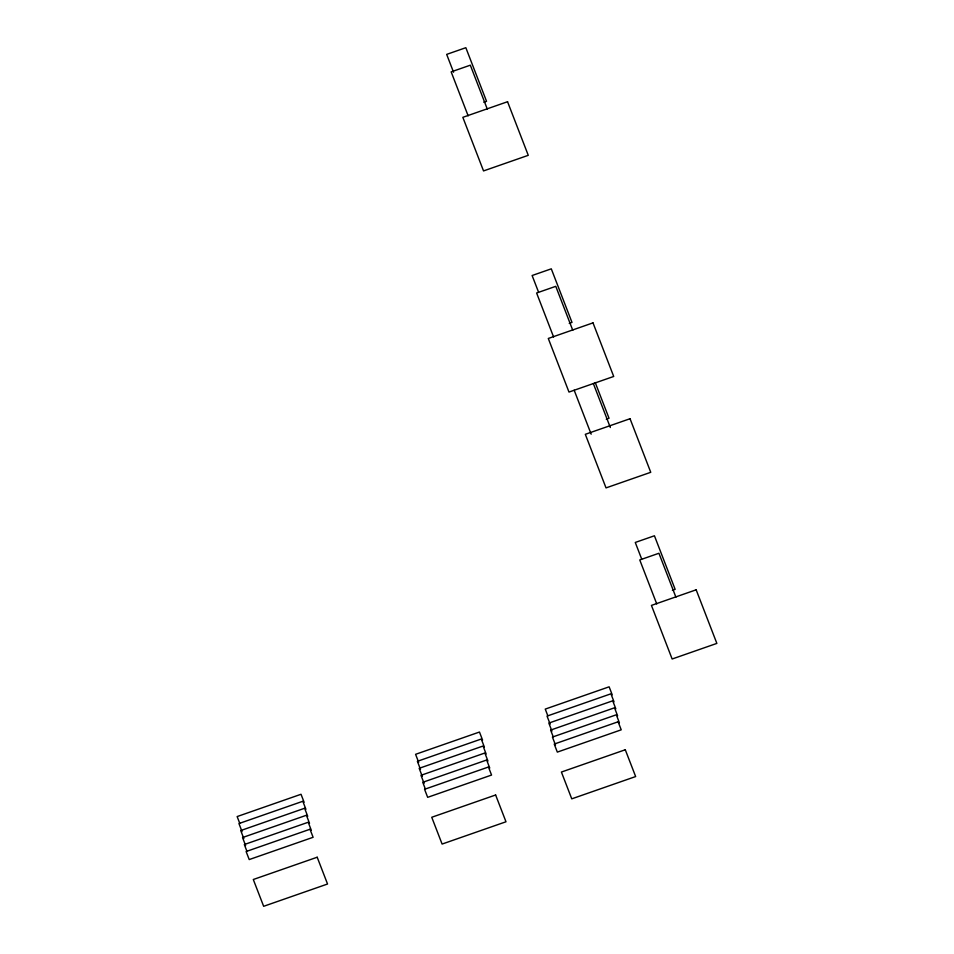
<?xml version="1.0" encoding="UTF-8"?>
<svg xmlns="http://www.w3.org/2000/svg" width="954" height="954" viewBox="0 0 954 954"><rect width="100%" height="100%" fill="white"/><g stroke="black" fill="none" stroke-linecap="round" stroke-linejoin="round"><path stroke-width="1.43" d="M483.809 102.245L486.54 101.291L465.838 47.7L446.675 54.39L453.567 72.242M569.252 323.37L571.995 322.416L551.293 268.837L532.117 275.515L538.497 292.007M606.291 419.223L609.034 418.269L595.224 382.542M672.403 590.311L675.146 589.357L654.432 535.778L635.269 542.456L641.637 558.949M487.315 109.15L470.322 65.182L451.159 71.872L468.152 115.839M572.77 330.287L555.777 286.319L536.613 293.009L553.594 336.977M593.34 383.544L610.333 427.511M675.921 597.228L658.928 553.26L639.764 559.95L656.746 603.918M574.177 390.222L591.17 434.189M612.241 694.858L609.129 686.82L545.247 709.096L547.834 715.798M614.03 701.846L610.93 693.808L547.036 716.096L550.148 724.134M615.831 708.846L612.718 700.808L548.836 723.084L551.937 731.122M617.62 715.834L614.519 707.796L550.625 730.084L553.225 736.774M619.42 722.834L616.308 714.796L552.426 737.072L555.538 745.11M482.581 740.077L479.468 732.04L415.586 754.316L418.687 762.353M484.37 747.065L481.269 739.028L417.375 761.316L420.487 769.353M486.17 754.065L483.058 746.028L419.176 768.316L422.276 776.353M487.959 761.053L484.859 753.016L420.976 775.304L424.077 783.341M489.76 768.053L486.647 760.016L422.765 782.304L425.353 788.994M304.135 802.314L301.023 794.277L237.141 816.564L239.728 823.254M305.924 809.314L302.823 801.277L238.941 823.552L242.042 831.59M307.725 816.302L304.624 808.265L240.73 830.552L243.842 838.59M309.525 823.302L306.413 815.265L242.531 837.54L245.631 845.578M311.314 830.29L308.214 822.253L244.319 844.54L246.907 851.23M507.552 101.732L462.833 117.33L483.535 170.921L528.266 155.323L507.552 101.732M593.006 322.869L548.288 338.467L568.989 392.058L613.708 376.46L593.006 322.869M630.045 418.723L585.315 434.32L606.028 487.899L650.747 472.302L630.045 418.723M696.158 589.81L651.439 605.408L672.141 658.999L716.859 643.401L696.158 589.81M310.002 829.253L246.12 851.528L249.221 859.566L313.115 837.29L310.002 829.253M488.448 767.016L424.566 789.292L427.666 797.329L491.56 775.053L488.448 767.016M618.109 721.784L554.226 744.072L557.327 752.11L621.221 729.822L618.109 721.784M317.193 857.229L253.299 879.505L263.65 906.3L327.544 884.012L317.193 857.229M495.627 794.992L431.745 817.268L442.096 844.063L505.99 821.776L495.627 794.992M625.287 749.761L561.405 772.048L571.756 798.844L635.65 776.556L625.287 749.761"/></g></svg>
